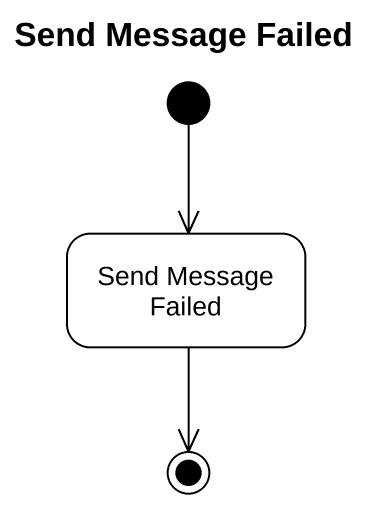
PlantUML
@startuml
title Send Message Failed
hide empty description
state "Send Message Failed" as Send_Message_Failed
[*] --> Send_Message_Failed
Send_Message_Failed --> [*]
@enduml
